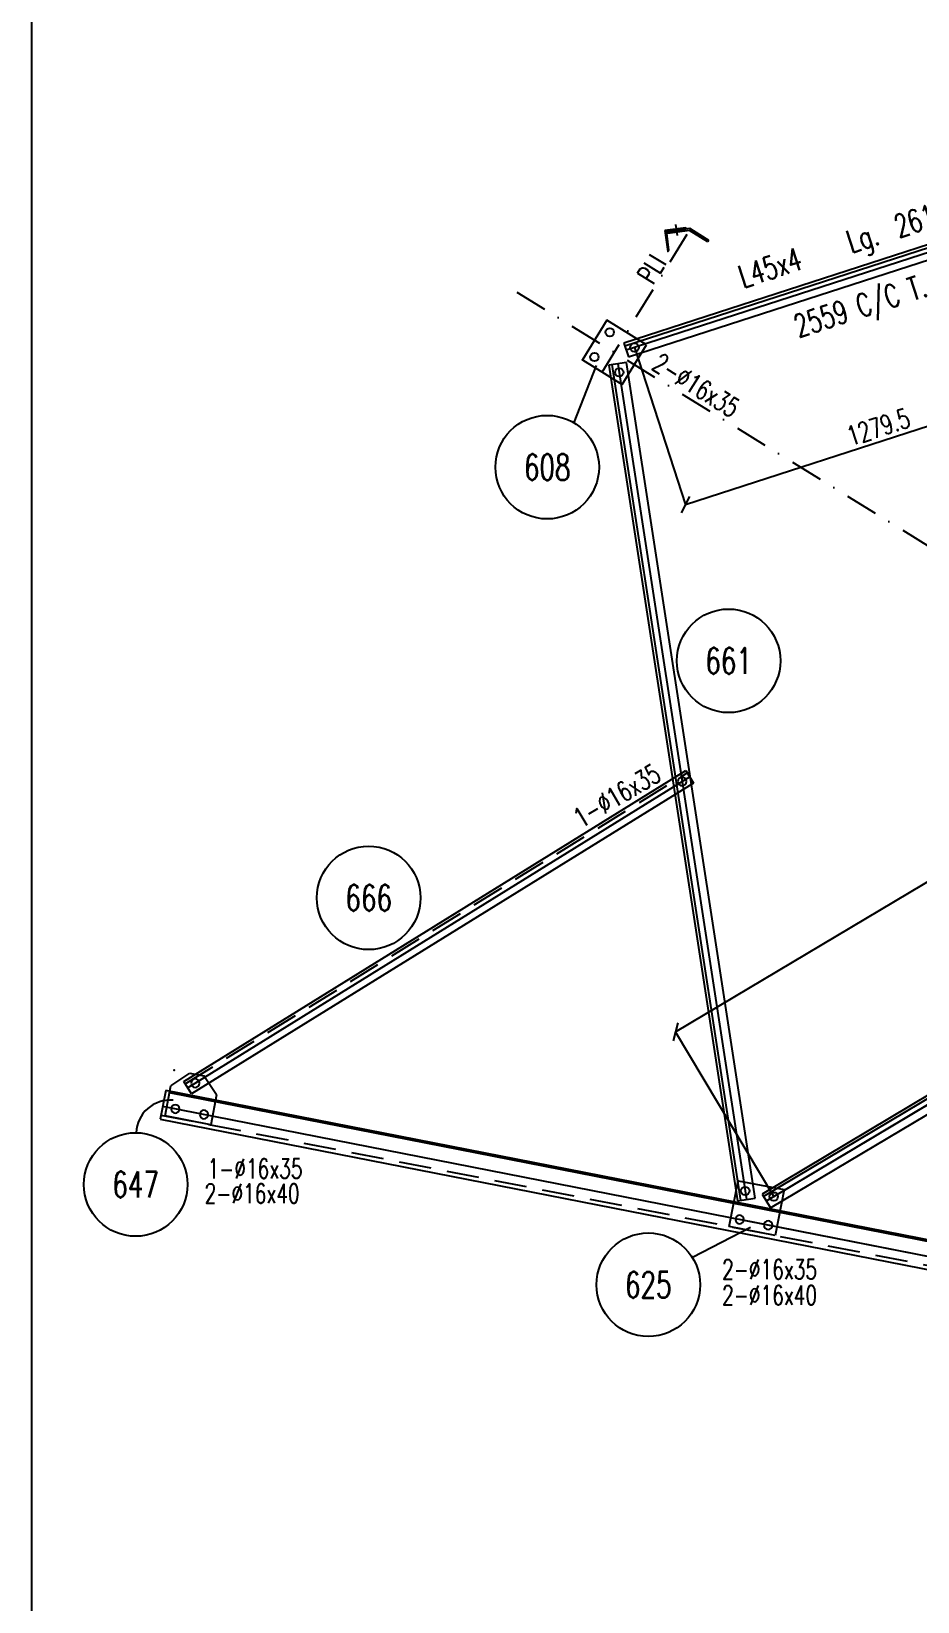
# Model space of a CAD drawing. Extents: x 87063 to 103283, y -59241 to -47761.
# Drawn here: x 87063 to 89801, y -56445 to -51594 of the extents above; entities that cross this region are included whole.
import ezdxf
from ezdxf.enums import TextEntityAlignment as Align

# ---------------------------------------------------------------- set-up
doc = ezdxf.new("R2010")
doc.units = 0
doc.header["$LTSCALE"] = 200
doc.header["$MEASUREMENT"] = 0
doc.linetypes.add('DASHDOT', pattern=[1, 0.5, -0.25, 0, -0.25])
doc.linetypes.add('DASHED', pattern=[0.75, 0.5, -0.25])
doc.layers.get('0').update_dxf_attribs({"linetype": 'CONTINUOUS'})
for name, color, linetype in [('ASSI', 3, 'CONTINUOUS'), ('BOLLINI_1', 7, 'CONTINUOUS'), ('FORI', 2, 'CONTINUOUS'), ('LINEA_ANG', 2, 'CONTINUOUS'), ('LINEE_PIASTRA', 2, 'CONTINUOUS'), ('LINEE_PIASTRE', 2, 'CONTINUOUS'), ('LS', 7, 'CONTINUOUS'), ('MZ', 6, 'DASHDOT'), ('PIASTRE', 5, 'CONTINUOUS'), ('PIEGA_C_3901_50', 2, 'CONTINUOUS'), ('QT_MPR', 7, 'CONTINUOUS'), ('SEZIONI', 2, 'CONTINUOUS'), ('TRAT-Y', 7, 'DASHED')]:
    doc.layers.add(name, color=color, linetype=linetype)
doc.styles.add('QUOTE', font='ROMANS8.SHX', dxfattribs={"width": 0.7})
doc.styles.add('RQL', font='ROMANS8.SHX', dxfattribs={"width": 0.7})
doc.styles.add('RS', font='ROMANS8.shx', dxfattribs={"width": 0.7})
doc.styles.get("Standard").update_dxf_attribs({"font": 'ROMANS8.SHX', "width": 0.7})
doc.dimstyles.new('TRATTO_20', dxfattribs={"dimscale": 0, "dimtxt": 60, "dimasz": 40, "dimexe": 0, "dimexo": 0, "dimgap": 10, "dimtad": 1, "dimrnd": 0.5, "dimdsep": 46, "dimtxsty": 'RS', "dimblk1": 'OBLIQUE', "dimblk2": 'OBLIQUE', "dimsah": 1, "dimcen": 0.09, "dimclrd": 2, "dimclre": 2, "dimclrt": 7, "dimadec": 0, "dimazin": 0, "dimtfac": 1, "dimtix": 1, "dimtmove": 2, "dimatfit": 3, "dimfxl": 1, "dimtolj": 1, "dimtzin": 0, "dimarcsym": 0})

# ---------------------------------------------------------------- blocks, each defined once
blk = doc.blocks.new('16')
blk.add_circle((0, 0), 1)
blk = doc.blocks.new('MRKR_98')
blk.add_point((0, 0))
at = {"color": 7, "style": 'QUOTE', "width": 0.5, "flags": 1}
for tag, p in [('AUX2', (3.71, 4.93)), ('NFORI', (3.72, 5.3)), ('TI', (3.73, 6.83)), ('DI_S', (3.73, 6.42)), ('D_S', (3.73, 6.02)), ('E_S', (3.73, 5.68)), ('AUX1', (3.73, 4.19)), ('FAM', (3.73, 4.55)), ('COMMESSA', (3.73, 3.85)), ('MD', (3.73, 3.51)), ('MP', (3.73, 3.16)), ('LARGHEZZA', (3.73, 2.82)), ('SPESSORE', (3.73, 2.48)), ('NP', (3.73, 2.14)), ('SV', (3.73, 1.79)), ('PESO', (3.73, 1.45)), ('QUA', (3.73, 1.11)), ('LUN', (3.73, 0.76)), ('PROF', (3.73, 0.42)), ('POS', (3.73, 0.08))]:
    blk.add_attdef(tag, p, '', height=0.2, dxfattribs=at)
at = {"color": 7, "flags": 1}
for tag, p in [('LAV1', (5.26, 6.88)), ('LAV2', (5.26, 6.55)), ('LAV3', (5.26, 6.21)), ('LAV4', (5.26, 5.88)), ('LAV5', (5.26, 5.55)), ('LAV6', (5.26, 5.21)), ('LAV7', (5.26, 4.88)), ('LAV8', (5.26, 4.55)), ('LAV9', (5.26, 4.21)), ('LAV10', (5.26, 3.88))]:
    blk.add_attdef(tag, p, '', height=0.2, dxfattribs=at)
blk = doc.blocks.new('ASSE98')
blk.add_line((0, 0), (1, 0))
at = {"color": 7, "style": 'QUOTE', "width": 0.5, "flags": 1}
for tag, p in [('TI', (1.38308, 6.82731)), ('DI_S', (1.38308, 6.42178)), ('D_S', (1.38308, 6.02092)), ('E_S', (1.38308, 5.68065)), ('NFORI', (1.36454, 5.29792)), ('ALAR', (1.36349, 4.93246)), ('FAM', (1.3775, 4.54645)), ('ALA', (1.38308, 4.19257)), ('DISP2', (1.38308, 3.84971)), ('DISP1', (1.38308, 3.50686)), ('PINZAF', (1.38308, 3.164)), ('PINZAI', (1.38308, 2.82114)), ('TRP', (1.38308, 2.47829)), ('NP', (1.38308, 2.13543)), ('SV', (1.38308, 1.79257)), ('PESO', (1.38308, 1.44971)), ('QUA', (1.38308, 1.10686)), ('LUN', (1.38308, 0.764)), ('PROF', (1.38308, 0.42114)), ('POS', (1.38308, 0.07829))]:
    blk.add_attdef(tag, p, '', height=0.2, dxfattribs=at)
at = {"color": 7, "flags": 1}
for tag, p in [('LAV1', (3.07431, 6.82847)), ('LAV2', (3.07431, 6.49513)), ('LAV3', (3.07431, 6.1618)), ('LAV4', (3.07431, 5.82847)), ('LAV5', (3.07431, 5.49513)), ('LAV6', (3.07431, 5.1618)), ('LAV7', (3.07431, 4.82847)), ('LAV8', (3.07431, 4.49513)), ('LAV9', (3.07431, 4.1618)), ('LAV10', (3.07431, 3.82847))]:
    blk.add_attdef(tag, p, '', height=0.2, dxfattribs=at)
blk = doc.blocks.new('xxx')
blk.add_circle((0, 0), 8)
at = {"color": 3, "style": 'RQL', "width": 0.7}
blk.add_attdef('POS', text='', height=4, dxfattribs=at).set_placement((0, 0), align=Align.MIDDLE)
at = {"color": 3, "style": 'RQL', "width": 0.7, "flags": 1}
blk.add_attdef('POS1', (-0.39, -5.42), '', height=2, dxfattribs=at)
at = {"style": 'RQL', "width": 0.7, "flags": 1}
blk.add_attdef('TIPO', (-0.39, -8.66), '', height=2, dxfattribs=at)
blk = doc.blocks.new('_OBLIQUE')
at = {"color": 0, "linetype": 'ByBlock'}
blk.add_line((-0.5, -0.5), (0.5, 0.5), dxfattribs=at)
blk = doc.blocks.new('*D77')
at = {"layer": 'QT_MPR', "color": 2, "lineweight": -2, "transparency": 16777216}
for p, q in [((89053, -54684.6), (90953.4, -53551.5)), ((91256.9, -54060.5), (90953.4, -53551.5)), ((89356.5, -55193.6), (89053, -54684.6))]:
    blk.add_line(p, q, dxfattribs=at)
at = {"layer": 'QT_MPR', "color": 2, "lineweight": -2, "transparency": 16777216, "xscale": 40, "yscale": 40, "zscale": 40}
for p, rotation in [((90953.4, -53551.5), 30.8054964024868), ((89053, -54684.6), 210.8054964024868)]:
    blk.add_blockref('_OBLIQUE', p, dxfattribs=dict(at, rotation=rotation))
at = {"layer": 'QT_MPR', "color": 7, "transparency": 16777216, "insert": (89994, -54075.5), "char_height": 60, "attachment_point": 5, "rotation": 30.8055, "style": 'RS'}
blk.add_mtext('\\A1;2212.5', dxfattribs=at)
blk = doc.blocks.new('bull')
at = {"style": 'RS', "width": 0.7, "flags": 1}
for tag, p in [('NN', (-12.25, 0)), ('DIAMETRO', (0, -4.86)), ('SERRAGGIO', (0, -9.71)), ('LUNGHEZZA', (0, -14.57)), ('NB', (0, -19.43)), ('TIPO', (0, -24.12)), ('EL', (-0.14, -29))]:
    blk.add_attdef(tag, p, '', height=3, dxfattribs=at)
at = {"style": 'RS', "width": 0.7}
blk.add_attdef('BULLONE', (0, 0), '', height=3, dxfattribs=at)
blk = doc.blocks.new('*D171')
at = {"layer": 'QT_MPR', "color": 2, "lineweight": -2, "transparency": 16777216}
for p, q in [((90143.5, -52176.5), (90300.6, -52662)), ((88926.2, -52570.5), (89083.3, -53056)), ((90300.6, -52662), (89083.3, -53056))]:
    blk.add_line(p, q, dxfattribs=at)
at = {"layer": 'QT_MPR', "color": 2, "lineweight": -2, "transparency": 16777216, "xscale": 40, "yscale": 40, "zscale": 40}
for p, rotation in [((90300.6, -52662), 17.9331013643806), ((89083.3, -53056), 197.9331013643806)]:
    blk.add_blockref('_OBLIQUE', p, dxfattribs=dict(at, rotation=rotation))
at = {"layer": 'QT_MPR', "color": 7, "transparency": 16777216, "insert": (89679.7, -52816.1), "char_height": 60, "attachment_point": 5, "rotation": 17.9331, "style": 'RS'}
blk.add_mtext('\\A1;1279.5', dxfattribs=at)

msp = doc.modelspace()

# ---------------------------------------------------------------- hatches: boundary and pattern name
at = {"layer": 'LS'}
h = msp.add_hatch(dxfattribs=at)
h.set_pattern_fill('_U', color=6, scale=5, angle=-37.651402, style=0, pattern_type=0)
h.set_pattern_definition([(322.348598, (69160.282, -677.0043), (3.0542785, 3.95870973), [])])
edge = h.paths.add_edge_path()
edge.add_line((89020.357, -52208.947), (89028.671, -52273.413))
edge.add_line((89028.671, -52273.413), (89029.663, -52273.285))
edge.add_arc((89029.279, -52270.309), 3, -82.651402, 7.348598)
edge.add_line((89032.255, -52269.926), (89025.604, -52218.353))
edge.add_arc((89031.554, -52217.585), 6, 97.348598, 187.348598, ccw=False)
edge.add_line((89030.787, -52211.635), (89082.36, -52204.984))
edge.add_arc((89081.976, -52202.008), 3, -82.651402, 7.348598)
edge.add_line((89084.951, -52201.624), (89084.824, -52200.633))
edge.add_line((89084.824, -52200.633), (89020.357, -52208.947))

# ---------------------------------------------------------------- linework, layer by layer
at = {"layer": 'LINEA_ANG'}
for p, q in [((91379.453, -51752.331), (88893.401, -52556.891)), ((88896.018, -52564.978), (91382.07, -51760.418)), ((88907.257, -52599.704), (91393.309, -51795.145)), ((88893.401, -52556.891), (88907.257, -52599.704)), ((88901.513, -52616.274), (88847.153, -52624.64)), ((88847.153, -52624.64), (89244.613, -55207.234)), ((88856.048, -52623.271), (89253.508, -55205.865)), ((89298.973, -55198.868), (88901.513, -52616.274)), ((92545.734, -53262.914), (89320.524, -55185.944)), ((92550.087, -53270.215), (89324.877, -55193.245)), ((89346.13, -55228.89), (92571.34, -53305.86)), ((87533.763, -54837.862), (89084.633, -53877.77)), ((89084.633, -53877.77), (89108.32, -53916.032)), ((89108.32, -53916.032), (87557.449, -54876.124)), ((87477.819, -54866.129), (87460.508, -54954.449)), ((94660.153, -56273.909), (87477.819, -54866.129)), ((87557.449, -54876.124), (87533.763, -54837.862)), ((87460.508, -54954.449), (94642.842, -56362.228)), ((89244.613, -55207.234), (89298.973, -55198.868)), ((89320.524, -55185.944), (89346.13, -55228.89))]:
    msp.add_line(p, q, dxfattribs=at)
at = {"layer": 'LINEE_PIASTRA'}
for p, q in [((87493.746, -54851.928), (87552.43, -54812.479)), ((87635.058, -54879.626), (87595.608, -54820.942))]:
    msp.add_line(p, q, dxfattribs=at)
at = {"layer": 'LINEE_PIASTRE'}
for p, q in [((88840.754, -52486.069), (88765.174, -52608.64)), ((88963.325, -52561.649), (88840.754, -52486.069)), ((88887.745, -52684.22), (88963.325, -52561.649)), ((88765.174, -52608.64), (88887.745, -52684.22)), ((87552.43, -54812.479), (87595.608, -54820.942)), ((87475.666, -54944.173), (87493.746, -54851.928)), ((87635.058, -54879.626), (87616.977, -54971.87)), ((87616.977, -54971.87), (87475.666, -54944.173)), ((89219.18, -55285.911), (89246.878, -55144.6)), ((89246.878, -55144.6), (89388.189, -55172.298)), ((89388.189, -55172.298), (89360.491, -55313.609)), ((89360.491, -55313.609), (89219.18, -55285.911))]:
    msp.add_line(p, q, dxfattribs=at)
at = {"layer": 'LS', "color": 6}
for p, q in [((89053.307, -52190.801), (89057.667, -52224.61)), ((88807.944, -52626.446), (88738.283, -52802.561)), ((89356.499, -55193.601), (92535.347, -53298.214)), ((93102.553, -56019.562), (87468.202, -54915.196)), ((93137.704, -55980.595), (87489.515, -54873.517)), ((89284.883, -55289.22), (89105.036, -55382.094)), ((93102.553, -56019.562), (89250.869, -55264.609))]:
    msp.add_line(p, q, dxfattribs=at)
at = {"layer": 'LS', "color": 8}
msp.add_lwpolyline([(87062.576, -47761.325), (87062.576, -59241.325), (99782.576, -59241.325), (99782.576, -57641.325), (103282.576, -57641.325), (103282.576, -47761.325), (87062.576, -47761.325)], close=True, dxfattribs=at)
at = {"layer": 'LS', "color": 6}
msp.add_lwpolyline([(89020.357, -52208.947), (89028.671, -52273.413), (89029.663, -52273.285, 0.41421356), (89032.255, -52269.926), (89025.604, -52218.353, -0.41421356), (89030.787, -52211.635), (89082.36, -52204.984, 0.41421356), (89084.951, -52201.624), (89084.824, -52200.633)], format="xyb", close=True, dxfattribs=at)
msp.add_arc((87491.003, -55000.697), 104.85, 84.765222, 177.677483, dxfattribs=at)
at = {"layer": 'MZ'}
for p, q in [((88826.459, -52646.43), (89096.02, -52209.271)), ((88562.691, -52399.197), (94825.913, -56261.234))]:
    msp.add_line(p, q, dxfattribs=at)
at = {"layer": 'PIEGA_C_3901_50'}
for p, q in [((89097.361, -52203.049), (89028.803, -52211.89)), ((89029.571, -52217.841), (89028.803, -52211.89)), ((89096.02, -52209.271), (89029.571, -52217.841)), ((89153.05, -52244.437), (89096.02, -52209.271))]:
    msp.add_line(p, q, dxfattribs=at)
at = {"layer": 'PIEGA_C_3901_50', "const_width": 1.667}
msp.add_lwpolyline([(89095.583, -52209.981, 1), (89096.458, -52208.562, 1)], format="xyb", close=True, dxfattribs=at)
at = {"layer": 'SEZIONI'}
for q in [(89097.361, -52203.049), (89153.05, -52244.437)]:
    msp.add_line((89156.199, -52239.33), q, dxfattribs=at)
at = {"layer": 'TRAT-Y'}
for p, q in [((87538.237, -54845.089), (89089.107, -53884.998)), ((87463.008, -54941.692), (94645.342, -56349.471))]:
    msp.add_line(p, q, dxfattribs=at)

# ---------------------------------------------------------------- block references
at = {"layer": 'ASSI'}
ref = msp.add_blockref('ASSE98', (91386.535, -51774.214), dxfattribs=dict(at, xscale=2613, rotation=197.9331013643806))
ref.add_attrib('PROF', 'L45x4', (89262.453, -52387.44), dxfattribs={"layer": '0', "color": 2, "height": 70, "rotation": 17.933101, "style": 'QUOTE', "width": 0.7})
ref.add_attrib('LUN', '2613', (89742.792, -52231.988), dxfattribs={"layer": '0', "color": 2, "height": 70, "rotation": 17.933101, "style": 'QUOTE', "width": 0.7})
ref.add_attrib('PESO', '2559 C/C T.', (89433.197, -52540.579), dxfattribs={"layer": '0', "color": 2, "height": 70, "rotation": 17.933101, "style": 'QUOTE', "width": 0.7})
ref.add_attrib('SV', 'Lg.', (89596.147, -52279.447), dxfattribs={"layer": '0', "color": 2, "height": 70, "rotation": 17.933101, "style": 'QUOTE', "width": 0.7})
at = {"layer": 'ASSI', "xscale": 2613, "rotation": 278.7491503455294}
msp.add_blockref('ASSE98', (88874.827, -52620.381), dxfattribs=at)
at = {"layer": 'ASSI'}
ref = msp.add_blockref('ASSE98', (92558.537, -53284.387), dxfattribs=dict(at, xscale=3755.000000000002, zscale=3755.000000000002, rotation=210.8054964024868))
ref.add_attrib('PROF', 'L50x4', (90085.857, -54636.474), dxfattribs={"layer": '0', "color": 2, "height": 70, "rotation": 30.805496, "style": 'QUOTE', "width": 0.7})
ref.add_attrib('LUN', '3755', (90519.492, -54377.919), dxfattribs={"layer": '0', "color": 2, "height": 70, "rotation": 30.805496, "style": 'QUOTE', "width": 0.7})
ref.add_attrib('PESO', '3701 C/C T.E.', (90229.252, -54876.969), dxfattribs={"layer": '0', "color": 2, "height": 70, "rotation": 30.805496, "style": 'QUOTE', "width": 0.7})
ref.add_attrib('SV', 'Lg.', (90387.105, -54456.855), dxfattribs={"layer": '0', "color": 2, "height": 70, "rotation": 30.805496, "style": 'QUOTE', "width": 0.7})
for p, xscale, zscale, rotation in [((89096.74, -53897.326), 1824, 1824, 211.7602490597194), ((87460.508, -54954.449), 7319.000000000001, 7319.000000000001, 348.9102804795708)]:
    msp.add_blockref('ASSE98', p, dxfattribs=dict(at, xscale=xscale, zscale=zscale, rotation=rotation))
at = {"layer": 'BOLLINI_1', "xscale": 20, "yscale": 20, "zscale": 20}
for p, values in [((88656.492, -52940.076), {'POS': '608'}), ((89217.023, -53538.48), {'POS': '661'}), ((88104.852, -54270.823), {'POS': '666'}), ((87384.663, -55156.44), {'POS': '647'}), ((88968.868, -55466.109), {'POS': '625'})]:
    msp.add_blockref('xxx', p, dxfattribs=at).add_auto_attribs(values)
at = {"layer": 'FORI', "yscale": 13, "zscale": 13}
for p, xscale, rotation in [((88849.564, -52523.222), 13, 3.757349054339124), ((88802.327, -52599.829), 13, 3.757349054339124), ((89073.557, -53911.678), -13, 116.6822517099202), ((87568.826, -54843.206), -13, 116.6822517099207), ((87507.355, -54922.87), -13, 133.4940572801945), ((87595.675, -54940.181), -13, 133.4940572801945), ((89250.869, -55264.609), -13, 133.4940572801889), ((89339.188, -55281.92), -13, 133.4940572801889)]:
    msp.add_blockref('16', p, dxfattribs=dict(at, xscale=xscale, rotation=rotation))
at = {"layer": 'FORI', "xscale": 13, "yscale": 13, "zscale": 13}
for p in [(88926.171, -52570.46), (88878.934, -52647.067), (89268.18, -55176.29), (89356.499, -55193.601)]:
    msp.add_blockref('16', p, dxfattribs=at)
at = {"layer": 'LS', "color": 7, "xscale": 20, "yscale": 20, "zscale": 20}
for p, rotation, values in [((88976.206, -52635.992), 328.4221675427349, {'BULLONE': '2-%%c16x35                '}), ((88761.391, -54055.865), 30.89037918842967, {'BULLONE': '1-%%c16x35                '})]:
    msp.add_blockref('bull', p, dxfattribs=dict(at, rotation=rotation)).add_auto_attribs(values)
for p, values in [((87606.798, -55137.403), {'BULLONE': '1-%%c16x35                '}), ((87597.943, -55214.17), {'BULLONE': '2-%%c16x40                '}), ((89196.878, -55448.457), {'BULLONE': '2-%%c16x35                '}), ((89196.878, -55528.457), {'BULLONE': '2-%%c16x40                '})]:
    msp.add_blockref('bull', p, dxfattribs=at).add_auto_attribs(values)
at = {"layer": 'PIASTRE'}
for p, xscale, yscale, zscale, rotation in [((88765.174, -52608.64), 20.00000000000001, 20.00000000000001, 20.00000000000001, 328.3411258553391), ((87503.364, -54802.861), 20, 20, 20, 168.9102804791947), ((89246.878, -55144.6), 20, 20, 20, 168.9102804791888)]:
    msp.add_blockref('MRKR_98', p, dxfattribs=dict(at, xscale=xscale, yscale=yscale, zscale=zscale, rotation=rotation))

# ---------------------------------------------------------------- texts
at = {"layer": 'LS', "color": 7, "style": 'RS', "width": 0.7}
msp.add_text('PLI', height=60, rotation=58.341126, dxfattribs=at).set_placement((88979.122, -52327.727), align=Align.MIDDLE)

# ---------------------------------------------------------------- dimensions: what is measured, and where the dimension line sits
at = {"layer": 'QT_MPR'}
for base, p1, p2, angle, text, picture, middle in [((89083.308, -53056.005), (90143.509, -52176.494), (88926.171, -52570.46), 17.933101, '1279.5', '*D171', (89679.723, -52816.136)), ((90953.371, -53551.455), (89356.499, -55193.601), (91256.886, -54060.496), 30.805496, '2212.5', '*D77', (89994.028, -54075.474))]:
    dim = msp.add_linear_dim(base=base, p1=p1, p2=p2, angle=angle, text=text, dimstyle='TRATTO_20', override={"dimscale": 1}, dxfattribs=at)
    dim.commit()
    dim.dimension.update_dxf_attribs({"geometry": picture, "text_midpoint": middle, "dimtype": 160})

doc.saveas('drawing.dxf')
